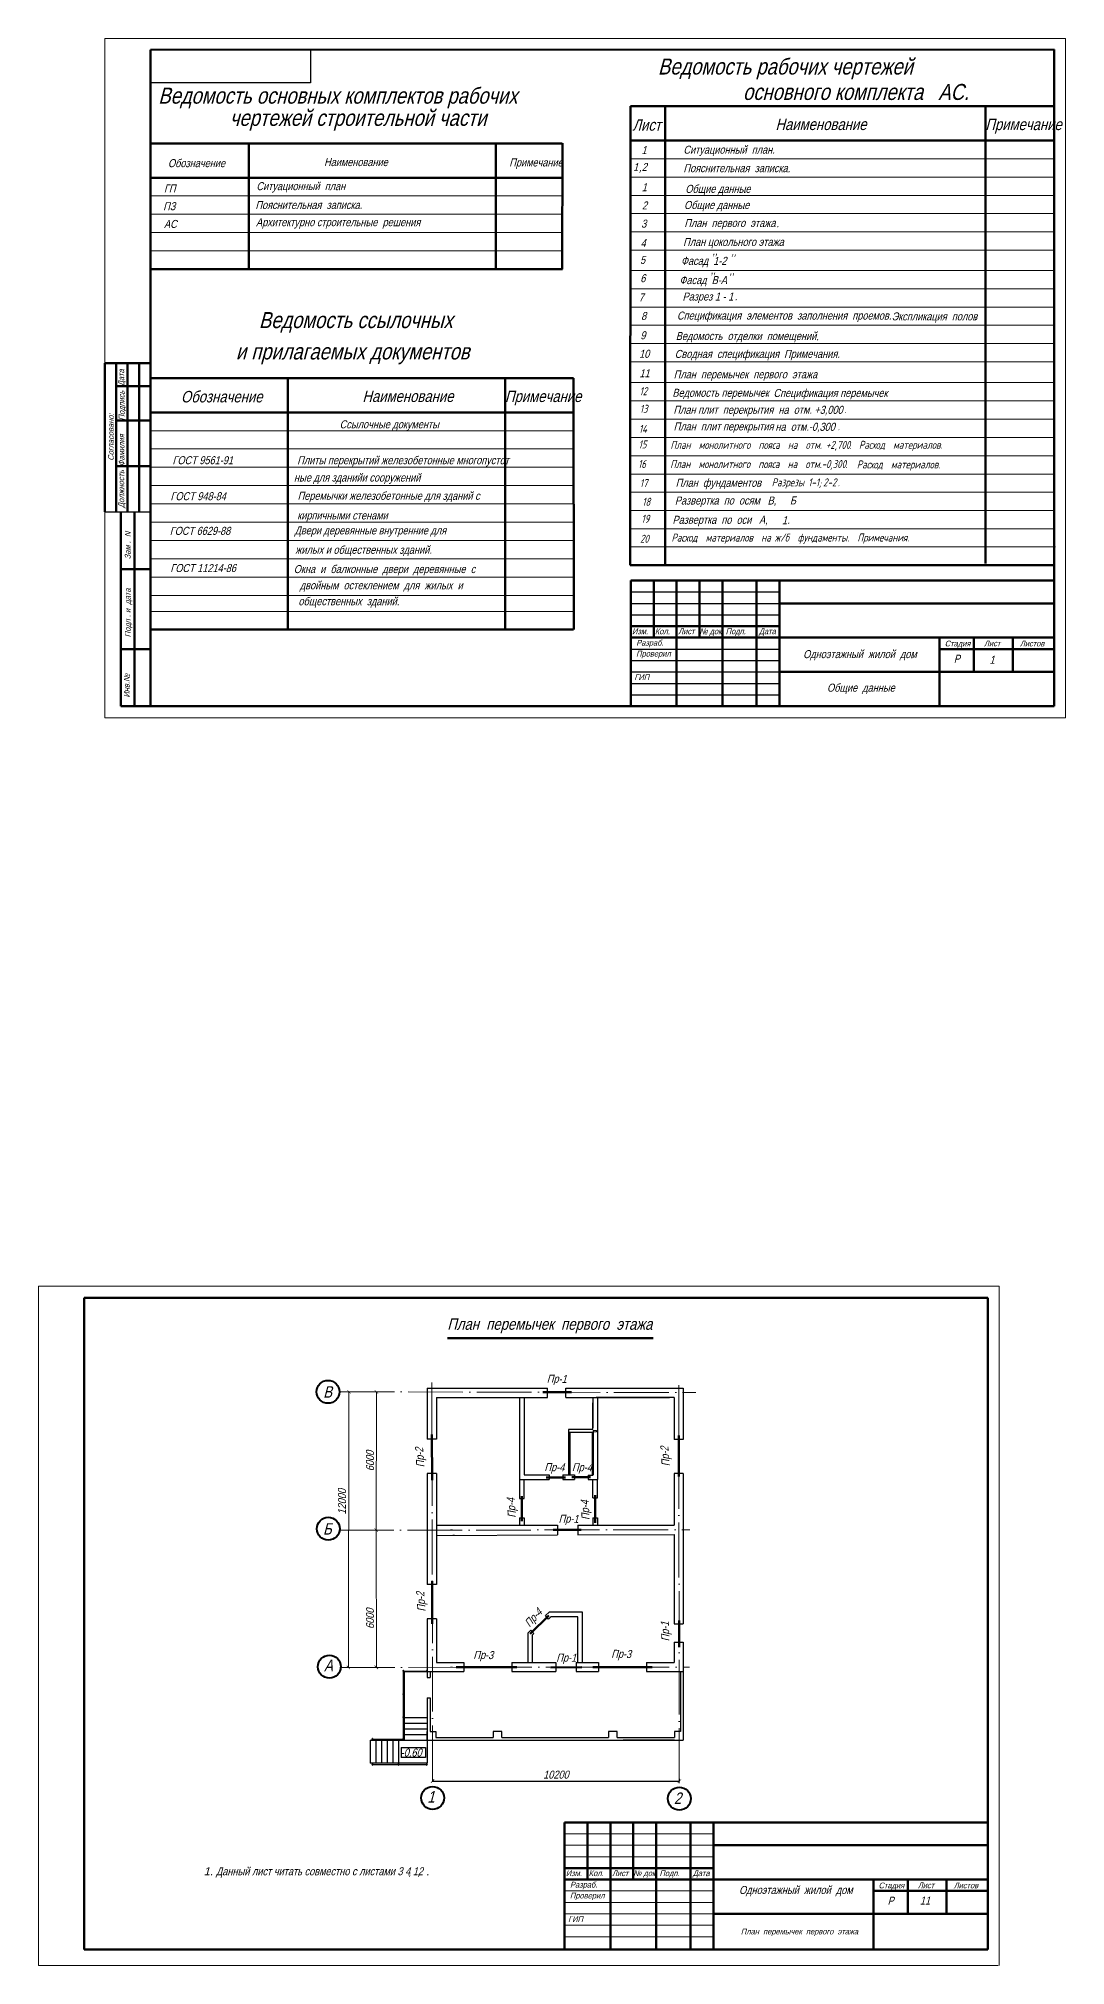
# Model space of a CAD drawing. Header units: millimetres. Extents: x -1570823 to -1042875, y 1331607 to 1425447.
# Drawn here: x -1521563 to -1476669, y 1331931 to 1416200 of the extents above; entities that cross this region are included whole.
import ezdxf
from ezdxf.enums import TextEntityAlignment as Align

# ---------------------------------------------------------------- set-up
doc = ezdxf.new("R2010")
doc.units = ezdxf.units.MM
doc.linetypes.add('ACAD_ISO04W100', pattern=[30, 24, -3, 0, -3])
for name, color, linetype, lineweight in [('ЗД', 7, 'Continuous', 60), ('линии', 7, 'Continuous', 25), ('оси', 170, 'ACAD_ISO04W100', 15), ('Пр', 7, 'Continuous', 60), ('проект', 7, 'Continuous', 50), ('Разм.', 7, 'Continuous', 15), ('размер', 7, 'Continuous', 15), ('стены', 7, 'Continuous', 50), ('толстая', 7, 'Continuous', 50), ('тонкая', 7, 'Continuous', 15)]:
    doc.layers.add(name, color=color, linetype=linetype, lineweight=lineweight)
doc.layers.add('разм', color=7, linetype='Continuous')
doc.styles.get("Standard").update_dxf_attribs({"font": 'ARIALN.TTF', "oblique": 15, "height": 350})
doc.styles.add('гост', font='', dxfattribs={"oblique": 15, "height": 350})
doc.styles.get('гост').set_extended_font_data('GOST type A')
doc.dimstyles.new('100', dxfattribs={"dimtxt": 350, "dimasz": 150, "dimexe": 1.25, "dimexo": 100, "dimgap": 100, "dimtad": 1, "dimdec": 0, "dimrnd": 5, "dimtxsty": 'Standard', "dimblk": 'ARCHTICK', "dimcen": 250, "dimaunit": 1, "dimadec": 1, "dimazin": 0, "dimtfac": 1, "dimtdec": 0, "dimtmove": 0, "dimatfit": 3, "dimldrblk": 'NONE', "dimfxl": 1, "dimarcsym": 0})

# ---------------------------------------------------------------- blocks, each defined once
blk = doc.blocks.new('_ArchTick')
at = {"color": 0, "linetype": 'ByBlock', "lineweight": 0, "const_width": 0.15}
blk.add_lwpolyline([(-0.5, -0.5), (0.5, 0.5)], dxfattribs=at)
blk = doc.blocks.new('*D88')
at = {"layer": 'Разм.', "color": 0, "lineweight": -2, "ltscale": 25, "transparency": 16777216}
for p, q in [((-1504336, 1340079), (-1504336, 1339997)), ((-1504336, 1339995), (-1493550, 1339995)), ((-1493550, 1340095), (-1493550, 1339997))]:
    blk.add_line(p, q, dxfattribs=at)
at = {"layer": 'Разм.', "color": 0, "lineweight": -2, "ltscale": 25, "transparency": 16777216, "xscale": 150, "yscale": 150, "zscale": 150, "rotation": 180}
blk.add_blockref('_ArchTick', (-1504336, 1339995), dxfattribs=at)
at = {"layer": 'Разм.', "color": 0, "lineweight": -2, "ltscale": 25, "transparency": 16777216, "xscale": 150, "yscale": 150, "zscale": 150}
blk.add_blockref('_ArchTick', (-1493550, 1339995), dxfattribs=at)
at = {"layer": 'Разм.', "color": 0, "ltscale": 25, "transparency": 16777216, "insert": (-1498943, 1340274), "char_height": 350, "attachment_point": 5}
blk.add_mtext('10200', dxfattribs=at)
blk = doc.blocks.new('_None')

msp = doc.modelspace()

# ---------------------------------------------------------------- linework, layer by layer
for p, q in [((-1509669.2, 1415657.3), (-1509669.2, 1414257.3)), ((-1509669.2, 1414257.3), (-1516669.2, 1414257.3)), ((-1518669.2, 1395499.1), (-1516669.2, 1395499.1)), ((-1516669.2, 1386999.7), (-1516669.2, 1392499.7)), ((-1495669.2, 1391999.7), (-1489169.2, 1391999.7)), ((-1495669.2, 1391499.7), (-1489169.2, 1391499.7)), ((-1495669.2, 1390999.7), (-1489169.2, 1390999.7)), ((-1495669.2, 1389499.7), (-1489169.2, 1389499.7)), ((-1495669.2, 1388999.7), (-1489169.2, 1388999.7)), ((-1495669.2, 1388499.7), (-1489169.2, 1388499.7)), ((-1495669.2, 1387999.7), (-1489169.2, 1387999.7)), ((-1495669.2, 1387499.7), (-1489169.2, 1387499.7)), ((-1495669.2, 1386999.7), (-1489169.2, 1386999.7))]:
    msp.add_line(p, q)
at = {"lineweight": 0}
for p, q in [((-1498562.8, 1337688.7), (-1492062.8, 1337688.7)), ((-1498562.8, 1337188.7), (-1492062.8, 1337188.7)), ((-1498562.8, 1336688.7), (-1492062.8, 1336688.7)), ((-1498562.8, 1335188.7), (-1492062.8, 1335188.7)), ((-1498562.8, 1334688.7), (-1492062.8, 1334688.7)), ((-1498562.8, 1334188.7), (-1492062.8, 1334188.7)), ((-1498562.8, 1333688.7), (-1492062.8, 1333688.7)), ((-1498562.8, 1333188.7), (-1492062.8, 1333188.7))]:
    msp.add_line(p, q, dxfattribs=at)
at = {"lineweight": 15}
msp.add_line((-1496078.5, 1331931.3), (-1521562.8, 1331931.3), dxfattribs=at)
at = {"layer": 'ЗД', "lineweight": 5}
for p, q in [((-1477169.2, 1394762), (-1495702.3, 1394762)), ((-1477103.2, 1393964.7), (-1495703.2, 1393964.7))]:
    msp.add_line(p, q, dxfattribs=at)
at = {"layer": 'оси', "lineweight": 15, "ltscale": 100}
for p, q in [((-1508408.5, 1357016.8), (-1492831.1, 1356986)), ((-1504367.1, 1357431.2), (-1504336, 1339757.5)), ((-1493577, 1357302.6), (-1493549.7, 1339727.7)), ((-1508437.3, 1350969.3), (-1493084, 1350979.5)), ((-1508392.7, 1344965.2), (-1493103.7, 1344977.6))]:
    msp.add_line(p, q, dxfattribs=at)
at = {"layer": 'Пр', "lineweight": 40}
for centre in [(-1508908.5, 1357016.8), (-1508897.2, 1351029.3), (-1508846.9, 1344996.8), (-1504336, 1339257.5), (-1493549.7, 1339227.7)]:
    msp.add_circle(centre, 500, dxfattribs=at)
at = {"layer": 'проект'}
for p, q in [((-1516669.2, 1415699.7), (-1477169.2, 1415719.4)), ((-1477169.2, 1415719.4), (-1477169.2, 1386999.7)), ((-1516669.2, 1386999.7), (-1516669.2, 1415699.7)), ((-1495680.7, 1413241.8), (-1495704.2, 1393162.4)), ((-1495680.7, 1413241.8), (-1477169.2, 1413241.8)), ((-1494169.2, 1393162.4), (-1494169.2, 1413241.8)), ((-1480169.2, 1413241.8), (-1480169.2, 1393242.8)), ((-1516669.2, 1411615.3), (-1498669.2, 1411615.3)), ((-1512366, 1411618.8), (-1512366, 1406115.3)), ((-1501566, 1411618.8), (-1501566, 1406115.3)), ((-1498661, 1411618.8), (-1498669.2, 1406115.3)), ((-1477169.2, 1411741.8), (-1495669.2, 1411741.8)), ((-1516669.2, 1410115.3), (-1498669.2, 1410115.3)), ((-1516669.2, 1406115.3), (-1498669.2, 1406115.3)), ((-1516669.2, 1406115.3), (-1498661, 1406115.3)), ((-1518669.2, 1395499.1), (-1518669.2, 1401999.1)), ((-1518669.2, 1401999.1), (-1516669.2, 1401999.1)), ((-1518169.2, 1395499.1), (-1518169.2, 1401999.1)), ((-1517669.2, 1395499.1), (-1517669.2, 1401999.1)), ((-1517169.2, 1395499.1), (-1517169.2, 1401999.1)), ((-1518169.2, 1400999.1), (-1516669.2, 1400999.1)), ((-1516669.2, 1401349.7), (-1498169.2, 1401349.7)), ((-1510669.2, 1397449.7), (-1510669.2, 1401349.7)), ((-1501169.2, 1401349.7), (-1501169.2, 1397449.7)), ((-1498169.2, 1401349.7), (-1498158.8, 1390349.7)), ((-1498169.2, 1399849.7), (-1516669.2, 1399849.7)), ((-1518169.2, 1399499.1), (-1516669.2, 1399499.1)), ((-1510669.2, 1395049.7), (-1510669.2, 1398949.7)), ((-1501169.2, 1398949.7), (-1501169.2, 1395049.7)), ((-1518169.2, 1397499.1), (-1516669.2, 1397499.1)), ((-1517969.2, 1386999.1), (-1517969.2, 1395499.1)), ((-1517369.2, 1386999.1), (-1517369.2, 1395499.1)), ((-1510669.2, 1391149.7), (-1510669.2, 1395049.7)), ((-1501169.2, 1395049.7), (-1501169.2, 1391149.7)), ((-1517969.2, 1392999.1), (-1516669.2, 1392999.1)), ((-1477204.2, 1393162.4), (-1495704.2, 1393162.4)), ((-1510669.2, 1390357), (-1510669.2, 1392649.7)), ((-1501169.2, 1392649.7), (-1501169.2, 1390374.6)), ((-1495669.2, 1392499.7), (-1477169.2, 1392499.7)), ((-1495669.2, 1386999.7), (-1495669.2, 1392499.7)), ((-1494669.2, 1389999.7), (-1494669.2, 1392499.7)), ((-1493669.2, 1386999.7), (-1493669.2, 1392499.7)), ((-1492669.2, 1389999.7), (-1492669.2, 1392499.7)), ((-1491669.2, 1386999.7), (-1491669.2, 1392499.7)), ((-1490169.2, 1386999.7), (-1490169.2, 1392499.7)), ((-1489169.2, 1386999.7), (-1489169.2, 1392499.7)), ((-1489169.2, 1391499.7), (-1477169.2, 1391499.7)), ((-1495669.2, 1390499.7), (-1489169.2, 1390499.7)), ((-1498169.2, 1390350.5), (-1516669.2, 1390350.5)), ((-1498169.2, 1390349.7), (-1516669.2, 1390349.7)), ((-1495669.2, 1389999.7), (-1489169.2, 1389999.7)), ((-1489169.2, 1389999.7), (-1477169.2, 1389999.7)), ((-1482169.2, 1386999.7), (-1482169.2, 1389999.7)), ((-1482169.2, 1386999.7), (-1482169.2, 1389999.7)), ((-1480669.2, 1388499.7), (-1480669.2, 1389999.7)), ((-1480669.2, 1388499.7), (-1480669.2, 1389999.7)), ((-1478969.2, 1388499.7), (-1478969.2, 1389999.7)), ((-1478969.2, 1388499.7), (-1478969.2, 1389999.7)), ((-1517969.2, 1389499.1), (-1516669.2, 1389499.1)), ((-1482169.2, 1389499.7), (-1477169.2, 1389499.7)), ((-1489169.2, 1388499.7), (-1477169.2, 1388499.7)), ((-1516669.2, 1386999.1), (-1517969.2, 1386999.1)), ((-1477169.2, 1386999.7), (-1516669.2, 1386999.7)), ((-1489169.2, 1386999.7), (-1477169.2, 1386999.7))]:
    msp.add_line(p, q, dxfattribs=at)
at = {"layer": 'проект', "ltscale": 10}
msp.add_line((-1516669.2, 1411615.3), (-1516669.2, 1406115.3), dxfattribs=at)
at = {"layer": 'проект', "lineweight": 60}
for p, q in [((-1519562.8, 1332631.3), (-1519562.8, 1361131.3)), ((-1480062.8, 1361131.3), (-1519562.8, 1361131.3)), ((-1480062.8, 1332631.3), (-1519562.8, 1332631.3))]:
    msp.add_line(p, q, dxfattribs=at)
at = {"layer": 'проект', "lineweight": 50}
for p, q in [((-1480062.8, 1361131.3), (-1480062.8, 1332631.3)), ((-1498562.8, 1338188.7), (-1480062.8, 1338188.7)), ((-1498562.8, 1332688.7), (-1498562.8, 1338188.7)), ((-1497562.8, 1335688.7), (-1497562.8, 1338188.7)), ((-1496562.8, 1332688.7), (-1496562.8, 1338188.7)), ((-1495562.8, 1335688.7), (-1495562.8, 1338188.7)), ((-1494562.8, 1332688.7), (-1494562.8, 1338188.7)), ((-1493062.8, 1332688.7), (-1493062.8, 1338188.7)), ((-1492062.8, 1332688.7), (-1492062.8, 1338188.7)), ((-1492062.8, 1337188.7), (-1480062.8, 1337188.7)), ((-1498562.8, 1336188.7), (-1492062.8, 1336188.7)), ((-1498562.8, 1335688.7), (-1492062.8, 1335688.7)), ((-1492062.8, 1335688.7), (-1480062.8, 1335688.7)), ((-1485062.8, 1332688.7), (-1485062.8, 1335688.7)), ((-1483562.8, 1334188.7), (-1483562.8, 1335688.7)), ((-1481862.8, 1334188.7), (-1481862.8, 1335688.7)), ((-1485062.8, 1335188.7), (-1480062.8, 1335188.7)), ((-1492062.8, 1334188.7), (-1480062.8, 1334188.7))]:
    msp.add_line(p, q, dxfattribs=at)
at = {"layer": 'проект', "lineweight": 30, "ltscale": 25}
for p, q in [((-1504568.7, 1357171.5), (-1504569.2, 1354940.5)), ((-1504568.7, 1357171.5), (-1499306.8, 1357171.5)), ((-1504168.8, 1356771.6), (-1504169.2, 1354940.5)), ((-1504168.8, 1356771.6), (-1499306.8, 1356771.6)), ((-1500530.2, 1356771.6), (-1500535.8, 1352345.3)), ((-1500330.2, 1356771.6), (-1500333.6, 1353381)), ((-1499306.8, 1356771.6), (-1499306.8, 1357171.5)), ((-1498506.8, 1357171.5), (-1493380.2, 1357171.5)), ((-1498506.8, 1356771.6), (-1498506.8, 1357171.5)), ((-1498506.8, 1356771.6), (-1493980.2, 1356771.5)), ((-1497330.2, 1356771.6), (-1497330.2, 1355438.9)), ((-1493780.2, 1356771.5), (-1497180.2, 1356771.5)), ((-1497130.2, 1356771.6), (-1497130.2, 1353181)), ((-1493780.2, 1356771.5), (-1493780.3, 1354939)), ((-1493380.2, 1357171.5), (-1493380.6, 1354939)), ((-1497330.2, 1355371.7), (-1498395.2, 1355371.9)), ((-1498395.2, 1355371.9), (-1498395.2, 1353381)), ((-1497330.3, 1355233.9), (-1498395.2, 1355233.9)), ((-1498330.2, 1355233.9), (-1498330.8, 1353381)), ((-1497330.2, 1353373.9), (-1497330.3, 1355233.9)), ((-1504169.5, 1354940.5), (-1504569.2, 1354940.5)), ((-1493380.6, 1354939), (-1493780.4, 1354939)), ((-1504569.1, 1353440.5), (-1504568.1, 1348596.8)), ((-1504169.3, 1353440.5), (-1504569.1, 1353440.5)), ((-1504169.8, 1353440.5), (-1504170.8, 1348596.8)), ((-1500333.6, 1353381), (-1499235.8, 1353381.1)), ((-1499235.6, 1353381.1), (-1499235.6, 1353181.1)), ((-1498635.6, 1353381.1), (-1498635.6, 1353181.1)), ((-1498635.6, 1353381), (-1498130.4, 1353381)), ((-1498130.4, 1353381), (-1498130.2, 1353181)), ((-1497530.2, 1353373.9), (-1497330.2, 1353373.9)), ((-1497530.2, 1353373.9), (-1497530.2, 1353181)), ((-1493779.6, 1353439), (-1493780.2, 1351181)), ((-1493380.5, 1353439), (-1493780.2, 1353439)), ((-1493380.2, 1353439), (-1493380.2, 1346875.6)), ((-1500530.2, 1353181), (-1499235.6, 1353181.1)), ((-1498635.6, 1353181.1), (-1498130.2, 1353181.2)), ((-1497530.2, 1353181), (-1497130.2, 1353181)), ((-1504169.8, 1351181), (-1498881.1, 1351181)), ((-1500535.8, 1351504.9), (-1500535.8, 1351181)), ((-1500535.8, 1351504.9), (-1500331.1, 1351504.9)), ((-1500331.1, 1351504.9), (-1500331.1, 1351181)), ((-1498881.1, 1351181), (-1498880.4, 1350761.4)), ((-1497981.1, 1351181), (-1493780.2, 1351181)), ((-1497981.1, 1351181), (-1497980.4, 1350761.4)), ((-1497335.5, 1351504.9), (-1497335.5, 1351181)), ((-1497335.5, 1351504.9), (-1497130.8, 1351504.9)), ((-1497130.8, 1351504.9), (-1497130.8, 1351181)), ((-1504169.9, 1350741.2), (-1498880.4, 1350761.5)), ((-1497980.4, 1350761.4), (-1493781, 1350781)), ((-1493781, 1350781), (-1493779.5, 1346875.6)), ((-1504170.8, 1348596.8), (-1504568.1, 1348596.8)), ((-1504567.9, 1347096.8), (-1504567.7, 1344531)), ((-1504170.7, 1347096.8), (-1504567.9, 1347096.8)), ((-1504170.7, 1347096.8), (-1504171, 1345181)), ((-1499394, 1347228.9), (-1499240.5, 1347382.1)), ((-1499266.4, 1347080.4), (-1499393.7, 1347228.6)), ((-1499266.6, 1347080.6), (-1499164.2, 1347181)), ((-1497781, 1347381.9), (-1499240.5, 1347382.1)), ((-1497981, 1347181), (-1499164.2, 1347181)), ((-1497981, 1345181), (-1497981, 1347181)), ((-1497781, 1345181), (-1497781, 1347381.9)), ((-1493779.5, 1346875.6), (-1493378.7, 1346875.6)), ((-1500173.9, 1346469.1), (-1500039, 1346601.1)), ((-1500173.9, 1346469.1), (-1500173.9, 1345181)), ((-1499909.5, 1346451), (-1500039, 1346601.1)), ((-1499981, 1346381), (-1499909.5, 1346451)), ((-1499981, 1346381), (-1499981, 1345181)), ((-1493779.5, 1346075.6), (-1493781, 1345181)), ((-1493779.5, 1346075.6), (-1493378.7, 1346075.6)), ((-1493380.2, 1346075.6), (-1493380.2, 1344781)), ((-1504171, 1345181), (-1502971.4, 1345181)), ((-1502970.2, 1345181), (-1502970.2, 1344781)), ((-1500870.2, 1345181), (-1498954.8, 1345180.8)), ((-1500870.2, 1345181), (-1500870.2, 1344781)), ((-1498954.8, 1345180.8), (-1498954.8, 1344780.8)), ((-1498054.8, 1345180.8), (-1497082.1, 1345181)), ((-1498054.8, 1345180.8), (-1498054.8, 1344780.8)), ((-1497082.1, 1345181), (-1497080.9, 1344786.6)), ((-1494980.9, 1345180.4), (-1493781, 1345181)), ((-1494980.9, 1345180.4), (-1494980.9, 1344780.4)), ((-1505567.5, 1341781), (-1505567.5, 1344782.3)), ((-1505567.5, 1344781), (-1502970.2, 1344780.9)), ((-1504567.7, 1344531), (-1504447.7, 1344531)), ((-1504447.7, 1344781), (-1504447.7, 1344531)), ((-1500869, 1344780.9), (-1498954.8, 1344781)), ((-1498054.8, 1344780.8), (-1497080.9, 1344780.4)), ((-1494979.7, 1344780.4), (-1493380.2, 1344781)), ((-1493500.2, 1344781), (-1493500.2, 1342161)), ((-1493380.2, 1344781), (-1493380.2, 1341781)), ((-1504567.6, 1343631), (-1504567.5, 1341781)), ((-1504567.6, 1343631), (-1504447.6, 1343631)), ((-1504447.7, 1343631), (-1504447.7, 1342161)), ((-1505567.5, 1342781), (-1504567.5, 1342781)), ((-1505567.5, 1342531), (-1504567.5, 1342531)), ((-1507067.5, 1341781), (-1493380.2, 1341781)), ((-1507067.5, 1341781), (-1507067.5, 1340781)), ((-1506817.5, 1341781), (-1506817.5, 1340781)), ((-1506567.5, 1341781), (-1506567.5, 1340781)), ((-1506317.5, 1341781), (-1506317.5, 1340781)), ((-1506072, 1341781), (-1506072, 1340781)), ((-1505817.5, 1340781), (-1505817.5, 1341781)), ((-1505567.5, 1342281), (-1504567.5, 1342281)), ((-1505567.5, 1342031), (-1504567.5, 1342031)), ((-1504567.5, 1341781), (-1504567.5, 1342161)), ((-1504567.5, 1341781), (-1504567.5, 1340781)), ((-1504447.7, 1342161), (-1504187.5, 1342161)), ((-1504187.5, 1342161), (-1504187.5, 1341901)), ((-1504187.5, 1341901), (-1501683.2, 1341901)), ((-1501303.2, 1342159.3), (-1501683.2, 1342159.3)), ((-1501683.2, 1342159.3), (-1501683.2, 1341901)), ((-1501303.2, 1341901), (-1501303.2, 1342159.3)), ((-1501303.2, 1341901), (-1496640.2, 1341901)), ((-1496260.2, 1342159.3), (-1496640.2, 1342159.3)), ((-1496640.2, 1342159.3), (-1496640.2, 1341901)), ((-1496260.2, 1341901), (-1496260.2, 1342159.3)), ((-1496260.2, 1341901), (-1493760.2, 1341901)), ((-1493760.2, 1341781), (-1496010.2, 1341781)), ((-1493500.2, 1342161), (-1493760.2, 1342161)), ((-1493760.2, 1342161), (-1493760.2, 1341901)), ((-1504567.5, 1340781), (-1507067.5, 1340781)), ((-1505715.5, 1341463.3), (-1504645.8, 1341463.3)), ((-1505715.5, 1341463.3), (-1505715.5, 1341020.7)), ((-1504645.8, 1341020.7), (-1505715.5, 1341020.7)), ((-1504645.8, 1341463.3), (-1504645.8, 1341020.7))]:
    msp.add_line(p, q, dxfattribs=at)
at = {"layer": 'проект', "lineweight": 5, "ltscale": 25}
for p, q in [((-1503558.7, 1356771.6), (-1503460.1, 1356771.6)), ((-1499880.2, 1356771.5), (-1499380.2, 1356771.5)), ((-1498395.2, 1354510), (-1498395.2, 1354411.3)), ((-1498330.5, 1354510), (-1498330.5, 1354411.3)), ((-1503558.8, 1350981), (-1503460.1, 1350981)), ((-1503360.1, 1351181), (-1503457.6, 1351181)), ((-1503380.2, 1350743.8), (-1503457.6, 1350743.8)), ((-1497981, 1347381.9), (-1497781, 1347381.9)), ((-1500173.9, 1345832.7), (-1500173.9, 1345734)), ((-1499981, 1345832.7), (-1499981, 1345734)), ((-1497981, 1345832.7), (-1497981, 1345734)), ((-1497781, 1345832.7), (-1497781, 1345734)), ((-1493378.7, 1346075.6), (-1493378.7, 1346075.6)), ((-1503558.8, 1345181), (-1503460.1, 1345181)), ((-1503558.8, 1344969.5), (-1503460.1, 1344969.5))]:
    msp.add_line(p, q, dxfattribs=at)
at = {"layer": 'проект', "ltscale": 25}
for p, q in [((-1499511.2, 1356999.2), (-1498264, 1356996.8)), ((-1504363.4, 1355148.8), (-1504359.9, 1353158.1)), ((-1497330.2, 1355233.9), (-1497330.2, 1353373.9)), ((-1493574.1, 1355109.5), (-1493571.3, 1353321.3)), ((-1499369.2, 1353272.1), (-1498527.8, 1353272.1)), ((-1498251.3, 1353281), (-1497439.7, 1353281)), ((-1500430.4, 1352452), (-1500430.4, 1351357.4)), ((-1497234.8, 1352504.4), (-1497234.8, 1351294.4)), ((-1499070.4, 1350977.7), (-1497846.6, 1350976.4)), ((-1504351.1, 1348740.4), (-1504348.9, 1346867.3)), ((-1500069.7, 1346430.3), (-1499254.6, 1347232.3)), ((-1493561.1, 1347081.8), (-1493561.1, 1347081.8)), ((-1493561, 1347012.7), (-1493560.7, 1345851.6)), ((-1503302.6, 1344969.3), (-1500655.7, 1344971.5)), ((-1499161.3, 1344966.7), (-1497818.2, 1344973.8)), ((-1497338.1, 1344974.2), (-1494740.7, 1344976.3))]:
    msp.add_line(p, q, dxfattribs=at)
at = {"layer": 'проект', "lineweight": 25, "ltscale": 25}
for p, q in [((-1505606.3, 1341830.1), (-1505606.3, 1344804.2)), ((-1505606.3, 1344804.2), (-1504577.1, 1344804.2)), ((-1507000.2, 1341830.1), (-1505606.3, 1341830.1)), ((-1506995.2, 1340714.7), (-1504568.3, 1340714.7))]:
    msp.add_line(p, q, dxfattribs=at)
at = {"layer": 'проект', "ltscale": 25}
for centre in [(-1505606.3, 1344804.2), (-1504590.1, 1344804.2), (-1505606.3, 1343804.5), (-1505606.3, 1342778.2), (-1506959.5, 1341830.1), (-1505606.3, 1341830.1), (-1506959.5, 1340714.7), (-1505823.5, 1340714.7), (-1504590.7, 1340714.7)]:
    msp.add_circle(centre, 9.35, dxfattribs=at)
at = {"layer": 'Разм.', "ltscale": 25}
for p, q in [((-1508093.8, 1357016.2), (-1507995.1, 1357016)), ((-1508017.6, 1344965.5), (-1507993.8, 1357016)), ((-1506800.8, 1350972.5), (-1506788.8, 1357013.6)), ((-1506100, 1357012.2), (-1506790.1, 1357013.6)), ((-1506111.9, 1350971.1), (-1506802, 1350972.5)), ((-1506798.7, 1350970.4), (-1506793.8, 1344966.5)), ((-1508117.6, 1344965.7), (-1508018.9, 1344965.5))]:
    msp.add_line(p, q, dxfattribs=at)
at = {"layer": 'Разм.', "lineweight": 30, "ltscale": 50}
for p, q in [((-1500331.1, 1352345.3), (-1500331.2, 1353181)), ((-1497335.5, 1352381), (-1497335.5, 1353181)), ((-1497130.8, 1352381), (-1497130.8, 1353181)), ((-1500535.8, 1352345.3), (-1500331.1, 1352345.3)), ((-1497335.5, 1352381), (-1497130.8, 1352381))]:
    msp.add_line(p, q, dxfattribs=at)
at = {"layer": 'размер'}
for p, q in [((-1518669.2, 1416199.7), (-1476669.2, 1416199.7)), ((-1518669.2, 1386499.7), (-1518669.2, 1416199.7)), ((-1476669.2, 1416199.7), (-1476669.2, 1386499.7)), ((-1518669.8, 1386499.7), (-1476669.2, 1386499.7)), ((-1521562.8, 1331931.3), (-1521562.8, 1361631.3)), ((-1479562.8, 1361631.3), (-1521562.8, 1361631.3)), ((-1521562.8, 1332131.3), (-1521562.8, 1361352.7)), ((-1479562.8, 1361631.3), (-1479562.8, 1331931.3)), ((-1479603.4, 1331931.3), (-1521562.8, 1331931.3))]:
    msp.add_line(p, q, dxfattribs=at)
at = {"layer": 'размер', "lineweight": 30}
msp.add_line((-1497330.2, 1355371.7), (-1497330.4, 1356534), dxfattribs=at)
at = {"layer": 'размер', "lineweight": 5, "ltscale": 25}
for p, q in [((-1497316.9, 1355265.2), (-1497316.9, 1355330.2)), ((-1497316.9, 1355330.2), (-1497176.9, 1355330.2)), ((-1497299.7, 1355287.5), (-1497316.9, 1355330.2)), ((-1497176.9, 1355265.2), (-1497316.9, 1355265.2)), ((-1497176.9, 1355265.2), (-1497299.7, 1355287.5)), ((-1497176.9, 1355330.2), (-1497176.9, 1355265.2))]:
    msp.add_line(p, q, dxfattribs=at)
at = {"layer": 'размер', "lineweight": 30, "ltscale": 25}
msp.add_line((-1493380.1, 1353332.4), (-1493380.1, 1353024.6), dxfattribs=at)
at = {"layer": 'стены'}
msp.add_line((-1503680.8, 1359358.1), (-1494699.2, 1359358.1), dxfattribs=at)
at = {"layer": 'толстая'}
msp.add_line((-1477169.2, 1411937.6), (-1477169.2, 1398251.4), dxfattribs=at)
at = {"layer": 'тонкая'}
for p, q in [((-1477169.2, 1410941.8), (-1495669.2, 1410941.8)), ((-1477169.2, 1410141.8), (-1495669.2, 1410141.8)), ((-1516669.2, 1409315.3), (-1498669.2, 1409315.3)), ((-1477169.2, 1409341.8), (-1495669.2, 1409341.8)), ((-1516669.2, 1408515.3), (-1498669.2, 1408515.3)), ((-1477169.2, 1408541.8), (-1495669.2, 1408541.8)), ((-1516669.2, 1407715.3), (-1498669.2, 1407715.3)), ((-1477169.2, 1407741.8), (-1495669.2, 1407741.8)), ((-1516669.2, 1406915.3), (-1498669.2, 1406915.3)), ((-1477169.2, 1406941.8), (-1495669.2, 1406941.8)), ((-1477169.2, 1406057.7), (-1495669.2, 1406057.7)), ((-1477169.2, 1405257.7), (-1495669.2, 1405257.7)), ((-1477169.2, 1404457.7), (-1495669.2, 1404457.7)), ((-1477169.2, 1403657.7), (-1495669.2, 1403657.7)), ((-1477169.2, 1402857.7), (-1495669.2, 1402857.7)), ((-1477169.2, 1402057.7), (-1495669.2, 1402057.7)), ((-1477169.2, 1401155.6), (-1495669.2, 1401155.6)), ((-1477169.2, 1400355.6), (-1495669.2, 1400355.6)), ((-1498169.2, 1399049.7), (-1516669.2, 1399049.7)), ((-1477169.2, 1399555.6), (-1495696.7, 1399555.6)), ((-1498169.2, 1398249.7), (-1516669.2, 1398249.7)), ((-1477169.2, 1398755.6), (-1495697.6, 1398755.6)), ((-1498169.2, 1397449.7), (-1516669.2, 1397449.7)), ((-1477169.2, 1397955.6), (-1495698.6, 1397955.6)), ((-1498169.2, 1396649.7), (-1516669.2, 1396649.7)), ((-1477169.2, 1396355.6), (-1495700.4, 1396355.6)), ((-1477169.2, 1397155.6), (-1495699.5, 1397155.6)), ((-1498169.2, 1395849.7), (-1516669.2, 1395849.7)), ((-1477169.2, 1395555.6), (-1495701.4, 1395555.6)), ((-1498169.2, 1395049.7), (-1516669.2, 1395049.7)), ((-1498169.2, 1394249.7), (-1516669.2, 1394249.7)), ((-1498169.2, 1393449.7), (-1516669.2, 1393449.7)), ((-1498169.2, 1392649.7), (-1516669.2, 1392649.7)), ((-1498169.2, 1391849.7), (-1516669.2, 1391849.7)), ((-1498169.2, 1391149.7), (-1516669.2, 1391149.7))]:
    msp.add_line(p, q, dxfattribs=at)

# ---------------------------------------------------------------- block references
at = {"layer": 'Разм.', "ltscale": 25}
for p, xscale, yscale, zscale, rotation in [((-1507993.8, 1357016), 149.9999999999995, 149.9999999999995, 149.9999999999995, 89.88675367715368), ((-1506788.8, 1357013.6), 149.9999999999995, 149.9999999999995, 149.9999999999995, 89.88675367715368), ((-1506800.8, 1350972.5), 149.9999999999995, 149.9999999999995, 149.9999999999995, 269.8867536771537), ((-1508017.6, 1344965.5), 149.9999999999995, 149.9999999999995, 149.9999999999995, 269.8867536771537), ((-1506795.9, 1344968.6), 150.0000000000013, 150.0000000000013, 150.0000000000013, 269.8867536771537)]:
    msp.add_blockref('_ArchTick', p, dxfattribs=dict(at, xscale=xscale, yscale=yscale, zscale=zscale, rotation=rotation))

# ---------------------------------------------------------------- texts
at = {"oblique": 15}
for s, height, p in [('Ведомость рабочих чертежей ', 700, (-1494485.8, 1414626.7)), ('основного комплекта   АС.', 700, (-1490767.9, 1413513.7)), ('Общие данные', 350, (-1493287.6, 1409451.1)), ('Общие данные', 350, (-1493339.5, 1408744.8)), ('3', 350, (-1495213.6, 1407929.9)), ('Спецификация  элементов  заполнения  проемов. ', 350, (-1493650.8, 1403908.3)), ('Экспликация  полов ', 350, (-1484266.4, 1403873.9)), ('Ведомость  отделки  помещений ', 350, (-1493704.8, 1403014.6)), ('Сводная  спецификация ', 350, (-1493747.6, 1402231)), ('Ссылочные документы', 350, (-1508399.2, 1399153.7)), ('Изм.', 250, (-1495618.3, 1390150)), ('Разраб.', 250, (-1495433.5, 1389650)), ('Кол.', 250, (-1494618.3, 1390150)), ('Лист', 250, (-1493596.9, 1390150)), ('№ док.', 250, (-1492668.6, 1390150)), ('Подп.', 250, (-1491522.8, 1390150)), ('Дата', 250, (-1490069.2, 1390150)), ('Стадия', 250, (-1481945.1, 1389616.8)), ('Лист', 250, (-1480228, 1389621.6)), ('Листов', 250, (-1478659.7, 1389616.8)), ('Проверил', 250, (-1495437.9, 1389173.4)), ('Изм.', 250, (-1498512, 1335839)), ('Кол.', 250, (-1497512, 1335839)), ('Лист', 250, (-1496490.5, 1335839)), ('№ док.', 250, (-1495562.2, 1335839)), ('Подп.', 250, (-1494416.4, 1335839)), ('Дата', 250, (-1492962.8, 1335839)), ('Разраб.', 250, (-1498327.1, 1335339)), ('Стадия', 250, (-1484838.7, 1335305.8)), ('Лист', 250, (-1483121.7, 1335310.6)), ('Листов', 250, (-1481553.3, 1335305.8))]:
    msp.add_text(s, height=height, dxfattribs=at).set_placement(p)
for s, p in [('Дата  ', (-1517819.8, 1400999.1)), ('Подпись   ', (-1517805, 1399499.1)), ('Фамилия  ', (-1517807.2, 1397499.1)), ('Должность  ', (-1517819.8, 1395665.8)), ('Зам .  N', (-1517540.4, 1393428.7)), ('Подп . и  дата', (-1517540.4, 1390017))]:
    msp.add_text(s, height=250, rotation=90, dxfattribs=at).set_placement(p)
msp.add_text('Согласовано:', height=250, rotation=90, dxfattribs=at).set_placement((-1518400.4, 1398772), align=Align.MIDDLE)
at = {"lineweight": 70, "oblique": 15}
msp.add_text('Проверил', height=250, dxfattribs=at).set_placement((-1498331.5, 1334862.4))
at = {"layer": 'ЗД', "oblique": 15}
for s, height, p in [('Ведомость основных комплектов рабочих ', 700, (-1516328.6, 1413352.2)), ('чертежей строительной части', 700, (-1513205.2, 1412381.1)), ('Обозначение', 350, (-1515904.1, 1410574.9)), ('Наименование', 350, (-1509080.7, 1410621.2)), ('Примечание', 350, (-1500983.5, 1410605.7)), (' ПЗ', 350, (-1516224.2, 1408692.1)), ('Пояснительная  записка.', 350, (-1512081, 1408746.4)), ('  АC', 350, (-1516300.1, 1407916.4)), ('Архитектурно строительные  решения', 350, (-1512054.6, 1407993.4)), ('и прилагаемых документов', 700, (-1512938.7, 1402164.4)), ('ГОСТ 6629-88', 350, (-1515823, 1394494.9)), ('Двери деревянные внутренние для', 350, (-1510368.5, 1394513.7)), ('жилых и общественных зданий.', 350, (-1510340, 1393666.6)), ('ГОСТ 11214-86', 350, (-1515799.1, 1392868.5))]:
    msp.add_text(s, height=height, dxfattribs=at).set_placement(p)
at = {"layer": 'линии', "oblique": 15}
msp.add_text('Спецификация перемычек', height=350, dxfattribs=at).set_placement((-1489433.1, 1400524.2))
at = {"layer": 'линии', "insert": (-1514695.2, 1336225), "char_height": 350, "width": 17796.464, "attachment_point": 1}
msp.add_mtext('\\pi350;{\\fArial|b0|i0|c204|p32;1. }Данный лист читать совместно с листами 3 4 12{\\fArial|b0|i0|c204|p32; .}', dxfattribs=at)
at = {"layer": 'Пр', "lineweight": 15, "oblique": 15}
for s, p in [('В', (-1509116.1, 1356762.3)), ('Б', (-1509124.3, 1350773.2)), ('А', (-1509080.2, 1344800.2)), ('1', (-1504565, 1339056.1)), ('2', (-1493783, 1338994.9))]:
    msp.add_text(s, height=500, dxfattribs=at).set_placement(p)
at = {"layer": 'проект', "ltscale": 25, "oblique": 15}
for s, p in [('Ситуационный  план.', (-1493369.6, 1411163.3)), ('1', (-1495571.4, 1410401)), ('2', (-1495191.1, 1410408.7)), ('Пояснительная  записка.', (-1493369.6, 1410354.8)), ('План цокольного этажа ', (-1493382, 1407130.3)), ('8', (-1495218.3, 1403892.6)), ('План  плит перекрытия', (-1493798.5, 1399062.4)), (' на  отм.-0,300', (-1489459.9, 1399045.5)), ('План  фундаментов ', (-1493709.2, 1396596.2))]:
    msp.add_text(s, height=350, dxfattribs=at).set_placement(p)
at = {"layer": 'проект', "ltscale": 10, "oblique": 15}
for s, p in [('5', (-1495266.5, 1406343.2)), ('6', (-1495255, 1405542.3)), ('7', (-1495323.7, 1404707.1)), ('Разрез 1 - 1', (-1493408.2, 1404742.6)), ('9', (-1495250.2, 1403048.8)), ('Примечания.', (-1488971.3, 1402234.8)), ('Окна  и  балконные  двери  деревянные  с', (-1510404.2, 1392823.2)), ('двойным  остеклением  для  жилых  и', (-1510139.6, 1392112.3)), ('общественных  зданий.', (-1510201.6, 1391415.8)), ('1', (-1479990.4, 1388856.3)), ('Общие  данные', (-1487091.7, 1387635.9))]:
    msp.add_text(s, height=350, dxfattribs=at).set_placement(p)
at = {"layer": 'проект', "ltscale": 50, "oblique": 15}
for s, p in [('Развертка  по  осям   В,', (-1493742.9, 1395821.2)), ('Б', (-1488713.5, 1395824.4)), ('Развертка  по  оси   А,', (-1493848.5, 1394977.1)), ('1', (-1489060.8, 1394960.8))]:
    msp.add_text(s, height=350, dxfattribs=at).set_placement(p)
at = {"layer": 'проект', "oblique": 15}
msp.add_text('Инв.№', height=250, rotation=90, dxfattribs=at).set_placement((-1517584.3, 1387381.3))
at = {"layer": 'проект', "lineweight": 5, "ltscale": 25, "oblique": 15}
msp.add_text('-0.60', height=350, dxfattribs=at).set_placement((-1505728.9, 1341066.4))
at = {"layer": 'разм', "ltscale": 25, "oblique": 15}
for s, rotation, p in [('Пр-1', 359.081215, (-1499343.2, 1357419.7)), ('Пр-2', 93.947935, (-1504693.6, 1353725.5)), ('Пр-2', 93.947935, (-1493969.9, 1353771.4)), ('Пр-4', 359.081215, (-1499448.2, 1353554.5)), ('Пр-4', 359.081215, (-1498242.5, 1353549.5)), ('Пр-4', 93.479338, (-1500694.5, 1351516.8)), ('Пр-4', 93.479338, (-1497466, 1351418.3)), ('Пр-1', 359.081215, (-1498827.3, 1351300.8)), ('Пр-2', 93.947935, (-1504643.5, 1347416.1)), ('Пр-4', 47.88225, (-1500097.4, 1346702)), ('Пр-1', 91.805848, (-1493983.9, 1346109.1)), ('Пр-3', 359.081215, (-1502554.9, 1345341.6)), ('Пр-1', 359.081215, (-1498928.9, 1345224.2)), ('Пр-3', 359.081215, (-1496526.4, 1345388.3))]:
    msp.add_text(s, height=350, rotation=rotation, dxfattribs=at).set_placement(p)
at = {"layer": 'Разм.', "lineweight": 30, "ltscale": 50, "oblique": 15}
for s, p in [('ГП', (-1516077.5, 1409469.5)), ('Ситуационный  план', (-1512037.8, 1409568.7)), (',', (-1495316.4, 1410389.7))]:
    msp.add_text(s, height=350, dxfattribs=at).set_placement(p)
at = {"layer": 'Разм.', "ltscale": 25, "oblique": 15}
for s, p in [('Фасад  1-2', (-1493474.7, 1406301.1)), ('Фасад  В-А', (-1493544.2, 1405461.6))]:
    msp.add_text(s, height=350, dxfattribs=at).set_placement(p)
at = {"layer": 'Разм.', "ltscale": 25, "char_height": 350, "attachment_point": 5, "rotation": 89.886754}
for s, insert in [('6000', (-1507069.8, 1353993.6)), ('12000', (-1508294.8, 1352211.1)), ('6000', (-1507069.8, 1347095))]:
    msp.add_mtext(s, dxfattribs=dict(at, insert=insert))
at = {"layer": 'размер', "oblique": 15}
for s, height, p in [('4', 350, (-1495240.8, 1407082.7)), ('.', 350, (-1489077.8, 1407141.6)), ('ГОСТ 9561-91', 350, (-1515704.9, 1397583.6)), ('ные для зданийи сооружений', 350, (-1510396.1, 1396825.7)), ('Плиты перекрытий железобетонные многопустот', 350, (-1510253, 1397583.6)), ('ГОСТ 948-84', 350, (-1515793.1, 1396010.1)), ('Перемычки железобетонные для зданий с ', 350, (-1510236, 1396027.2)), ('.', 350, (-1490091.2, 1396604.3)), ('кирпичными стенами', 350, (-1510253.1, 1395170)), ('.', 350, (-1488828.9, 1394969.1)), ('Одноэтажный  жилой  дом', 350, (-1488136.1, 1389104.2)), ('.', 350, (-1483439.3, 1389097.8)), ('Р', 350, (-1481548.7, 1388899.6)), ('Р', 350, (-1481548.7, 1388899.6)), ('ГИП', 250, (-1495513.9, 1388147.1)), ('Р', 350, (-1484442.3, 1334588.6)), ('ГИП', 250, (-1498407.6, 1333836.1))]:
    msp.add_text(s, height=height, dxfattribs=at).set_placement(p)
at = {"layer": 'стены', "oblique": 15}
for s, height, p in [('.', 350, (-1490738.9, 1409450.5)), ('.', 350, (-1490795.1, 1408740.7)), ('.', 350, (-1489304.1, 1407949.8)), ('.', 350, (-1491126.8, 1404753.2)), ('.', 350, (-1480670.7, 1403888.3)), ('10', 350, (-1495305.1, 1402239.4)), ('.', 350, (-1489489.6, 1402256.7)), ('.', 350, (-1487568.3, 1402999.2)), ('11', 350, (-1495293.4, 1401385.9)), ('План  перемычек  первого  этажа', 350, (-1493795.5, 1401339)), ('.', 350, (-1487643.3, 1401348.9)), ('Ведомость перемычек', 350, (-1493853.1, 1400532.2)), ('План плит  перекрытия  на  отм. +3,000', 350, (-1493807.5, 1399787.5)), ('План  перемычек  первого  этажа', 500, (-1503693.5, 1359730.2)), ('11', 350, (-1483032.3, 1334593.3)), ('План  перемычек  первого  этажа', 250, (-1490860.7, 1333290.6))]:
    msp.add_text(s, height=height, dxfattribs=at).set_placement(p)
at = {"layer": 'стены', "style": 'гост', "oblique": 15}
for s, p in [('12', (-1495288.8, 1400601.5)), ('.', (-1489770, 1400539.4)), ('.', (-1484781.5, 1400511.9)), ('13', (-1495279.1, 1399831.2)), ('.', (-1486344.1, 1399817.1)), ('14', (-1495317.7, 1398955.1)), ('.', (-1486621.4, 1399060.6)), ('.', (-1486102.1, 1398248.1)), ('.', (-1486282.2, 1397415)), ('Разрезы 1-1 2-2', (-1489511.8, 1396615)), (';', (-1487450.9, 1396574.7)), ('.', (-1486619.9, 1396614.6)), ('20', (-1495268.3, 1394148.4)), ('Расход  материалов  на ж/б', (-1493892, 1394200.3)), ('фундаменты.  Примечания.', (-1488376.1, 1394202.8)), (',', (-1505374.6, 1335882.8)), (',', (-1504979.5, 1335876.9))]:
    msp.add_text(s, height=350, dxfattribs=at).set_placement(p)
at = {"layer": 'толстая', "oblique": 15}
for s, height, p in [('Лист', 500, (-1495600.7, 1412169.8)), ('Наименование', 500, (-1489345, 1412198.4)), ('Примечание', 500, (-1480169.2, 1412195.6)), (' 1', 350, (-1495316.5, 1411143.4)), (' 1', 350, (-1495302.5, 1409522)), ('2', 350, (-1495182.7, 1408725.2)), ('Ведомость ссылочных', 700, (-1511931.4, 1403535.9)), ('Обозначение', 500, (-1515335.4, 1400287.6)), ('Наименование', 500, (-1507402.8, 1400306.3)), ('Примечание', 500, (-1501169.2, 1400303.5))]:
    msp.add_text(s, height=height, dxfattribs=at).set_placement(p)
at = {"layer": 'тонкая', "oblique": 15}
for s, p in [('План  первого  этажа', (-1493328.6, 1407958.5)), (',,', (-1492100.7, 1406740.5)), (',,', (-1491278.2, 1406714.5)), (',,', (-1492179.7, 1405904)), (',,', (-1491357.3, 1405877.9)), ('Одноэтажный  жилой  дом', (-1490937, 1335057.7))]:
    msp.add_text(s, height=350, dxfattribs=at).set_placement(p)
at = {"layer": 'тонкая', "style": 'гост', "oblique": 15}
for s, p in [('15', (-1495334.3, 1398273.2)), ('План  монолитного  пояса  на  отм. +2,700', (-1493940.7, 1398253.8)), ('Расход  материалов.', (-1485696.1, 1398256.8)), ('16', (-1495353.8, 1397421)), ('План  монолитного  пояса  на  отм.-0,300', (-1493948.6, 1397416.6)), ('Расход  материалов.', (-1485790.5, 1397400.5)), ('17', (-1495279.2, 1396580.5)), ('18', (-1495171.4, 1395765.6)), ('19', (-1495208.7, 1395022.2))]:
    msp.add_text(s, height=350, dxfattribs=at).set_placement(p)

# ---------------------------------------------------------------- dimensions: what is measured, and where the dimension line sits
at = {"layer": 'Разм.', "ltscale": 25}
dim = msp.add_linear_dim(base=(-1493550.1, 1339995.5), p1=(-1504336.2, 1339978.7), p2=(-1493550.1, 1339995.5), text='10200', dimstyle='100', dxfattribs=at)
dim.commit()
dim.dimension.update_dxf_attribs({"geometry": '*D88', "text_midpoint": (-1498943.2, 1340274.2)})

doc.saveas('drawing.dxf')
